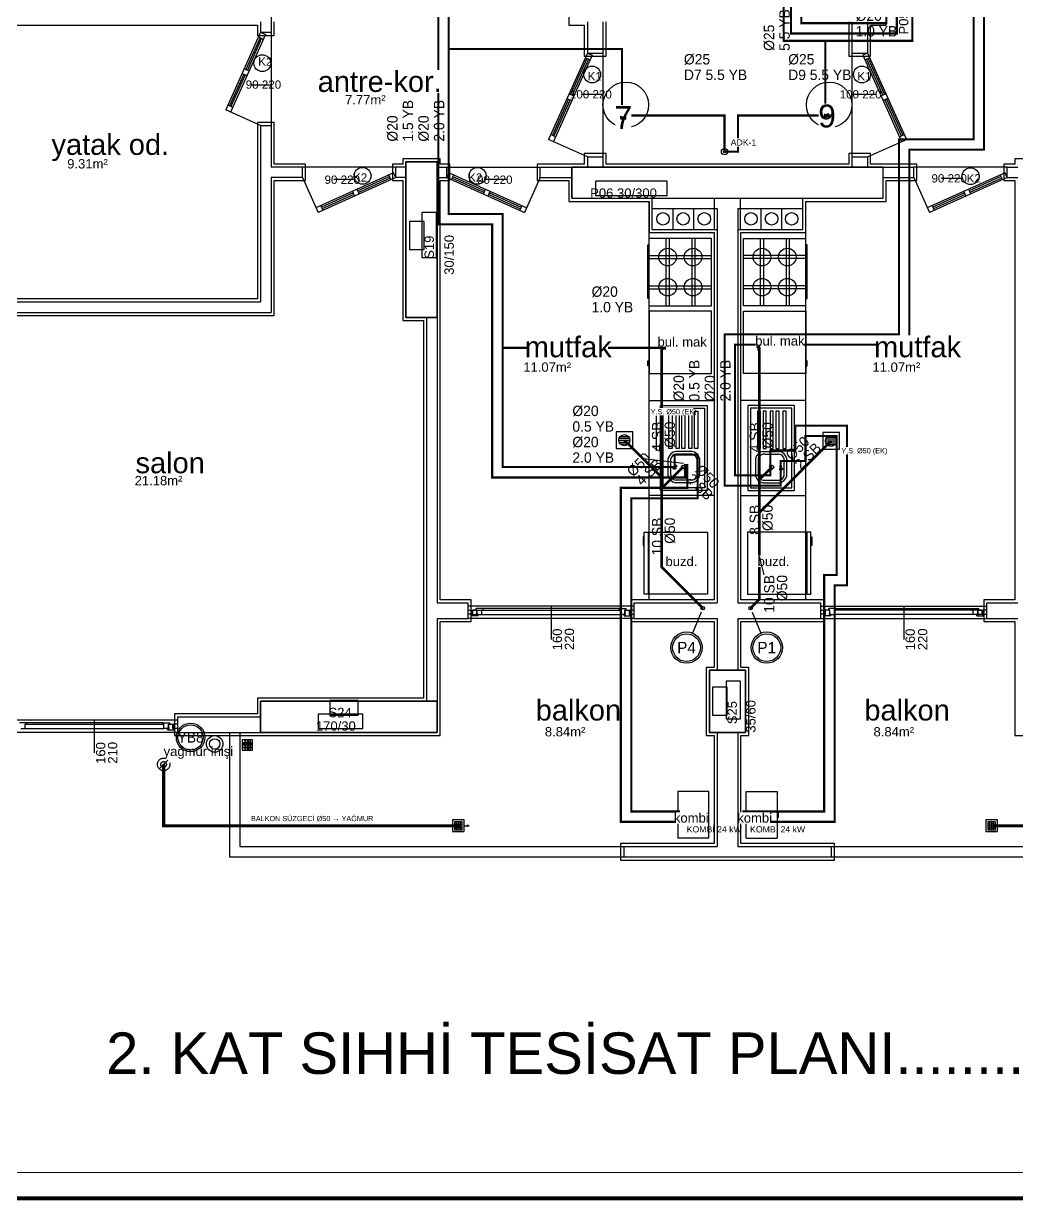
# Model space of a CAD drawing. Header units: centimetres. Extents: x -3962 to 31836, y -2 to 2802.
# Drawn here: x 13032 to 13989, y -2 to 1133 of the extents above; entities that cross this region are included whole.
import ezdxf
from ezdxf.enums import TextEntityAlignment as Align

# ---------------------------------------------------------------- set-up
doc = ezdxf.new("R2010")
doc.units = ezdxf.units.CM
for name, pattern in [('BASMA HATTI', [31, 25, -6]), ('PISSU HATTI', [26, 20, -6]), ('YAGMUR HATTI', [36, 30, -6])]:
    doc.linetypes.add(name, pattern=pattern)
for name, color, linetype in [('ROTAS-CIHAZ', 135, 'CONTINUOUS'), ('ROTAS-KAT-ADI', 1, 'CONTINUOUS'), ('ROTAS-MIMARI', 8, 'CONTINUOUS'), ('ROTAS-MIMARI-KOLON', 8, 'CONTINUOUS'), ('ROTAS-MIMARI-YAZI', 8, 'CONTINUOUS'), ('ROTAS-PAFTA', 7, 'CONTINUOUS'), ('ROTAS-PISSU-BORU-TAVANDAN', 6, 'PISSU HATTI'), ('ROTAS-PISSU-KOLONNO', 211, 'CONTINUOUS'), ('ROTAS-SEMBOL-KILAVUZ', 8, 'Continuous'), ('ROTAS-SICAKSU-BORU', 1, 'BASMA HATTI'), ('ROTAS-SOGUKSU-BORU', 5, 'CONTINUOUS'), ('ROTAS-TEFRIS', 15, 'CONTINUOUS'), ('ROTAS-TEMIZSU-CAP', 101, 'CONTINUOUS'), ('ROTAS-VANA', 1, 'CONTINUOUS'), ('ROTAS-YAGMUR-BORUSU', 3, 'YAGMUR HATTI'), ('ROTAS-YAGMUR-BORUSU-CAP', 3, 'CONTINUOUS')]:
    doc.layers.add(name, color=color, linetype=linetype)
doc.styles.add('ROTAS', font='arial.ttf')

# ---------------------------------------------------------------- blocks, each defined once
blk = doc.blocks.new('ROTAS-PIS-SU-CAP-SB')
for tag, p in [('PSCP_001', (0.83, 1.29)), ('PS_001', (0.83, 0.07))]:
    blk.add_attdef(tag, p, '', height=1)
blk = doc.blocks.new('ROTAS-YER-SUZGECI-PLAN')
for p, q in [((-6.7, 0), (6.7, 0)), ((-6.3, 2.3), (6.3, 2.3)), ((-4.9, 4.5), (4.9, 4.5)), ((-6.3, -2.3), (6.3, -2.3)), ((-4.9, -4.5), (4.9, -4.5))]:
    blk.add_line(p, q)
blk.add_lwpolyline([(-10, -10), (10, -10), (10, 10), (-10, 10)], close=True)
blk.add_circle((0, 0), 6.67)
blk = doc.blocks.new('ROTAS-PIS-SU-KOLON')
h = blk.add_hatch(color=256)
h.dxf.hatch_style = 1
h.paths.add_polyline_path([(1.5, 0), (1.5, 0.4), (1.3, 0.8), (1.1, 1.1), (0.8, 1.3), (0.4, 1.5), (0, 1.5), (-0.4, 1.5), (-0.8, 1.3), (-1.1, 1.1), (-1.3, 0.8), (-1.5, 0.4), (-1.5, 0), (-1.5, -0.4), (-1.3, -0.8), (-1.1, -1.1), (-0.8, -1.3), (-0.4, -1.5), (0, -1.5), (0.4, -1.5), (0.8, -1.3), (1.1, -1.1), (1.3, -0.8), (1.5, -0.4)])
blk.add_circle((0, 0), 3.5)
blk = doc.blocks.new('ROTAS-KURESEL-VANA')
for p, q in [((0, 3.1), (0, 8)), ((0, 8), (5.4, 8))]:
    blk.add_line(p, q)
for points in [[(-9, 5.8), (-9, -5), (0, 0.4)], [(9, 5.8), (9, -5), (0, 0.4)]]:
    blk.add_lwpolyline(points, close=True)
blk.add_circle((0, 0.4), 2.71)
blk.add_attdef('CAP', text='', height=10).set_placement((-1.1, 0), align=Align.CENTER)
blk = doc.blocks.new('ROTAS-TEMIZ-SU-CAP-MB')
for tag, p in [('SOCP_001', (0.83, 4.92)), ('SO_001', (0.83, 3.42)), ('SCCP_001', (0.83, 1.92)), ('SC_001', (0.83, 0.42))]:
    blk.add_attdef(tag, p, '', height=1)
blk = doc.blocks.new('ROTAS-SUZGEC')
h = blk.add_hatch(color=256)
h.dxf.hatch_style = 1
h.paths.add_polyline_path([(5, 0), (3.71, 0.32), (3.71, -0.32)])
for p, q in [((-3.82, 1.18), (0.88, 1.18)), ((-2.65, -2.35), (-2.65, 2.35)), ((-1.47, -2.35), (-1.47, 2.35)), ((-0.29, -2.35), (-0.29, 2.35)), ((-3.82, 0), (0.88, 0)), ((-3.82, -1.18), (0.88, -1.18)), ((2.06, 0), (5, 0))]:
    blk.add_line(p, q)
for points in [[(-5, -3.53), (2.06, -3.53), (2.06, 3.53), (-5, 3.53)], [(-3.82, -2.35), (0.88, -2.35), (0.88, 2.35), (-3.82, 2.35)], [(5, 0), (3.71, 0.32), (3.71, -0.32)]]:
    blk.add_lwpolyline(points, close=True)
for tag, p in [('PSCP_001', (-1.25, 0.75)), ('PS_001', (-0.62, -0.5))]:
    blk.add_attdef(tag, p, '', height=1)
blk = doc.blocks.new('ROTAS-KOLON-NO-YAGMUR')
for radius in [27.5, 24.3]:
    blk.add_circle((0, 0), radius)
blk.add_attdef('K', text='', height=20).set_placement((0, 0), align=Align.MIDDLE_CENTER)
blk = doc.blocks.new('ROTAS-KOLON-NO-PIS-SU')
for radius in [27.5, 24.3]:
    blk.add_circle((0, 0), radius)
blk.add_attdef('K', text='', height=20).set_placement((0, 0), align=Align.MIDDLE_CENTER)

msp = doc.modelspace()

# ---------------------------------------------------------------- linework, layer by layer
at = {"layer": 'ROTAS-MIMARI'}
for p, q in [((13270.8, 1154.2), (13270.8, 1124.2)), ((13557.8, 1141.3), (13557.8, 1131.2)), ((13863.8, 1131.2), (13863.8, 1141.3)), ((12935.8, 1131.2), (13257.8, 1131.2)), ((13260.8, 1124.2), (13227.2, 1049.4)), ((13257.8, 1131.2), (13257.8, 1121.2)), ((13260.8, 1134.2), (13260.8, 1124.2)), ((13260.8, 1124.2), (13270.8, 1124.2)), ((13260.8, 1124.2), (13265.4, 1122.2)), ((13270.8, 1124.2), (13270.8, 1034.2)), ((13273.8, 1121.2), (13273.8, 1134.2)), ((13557.8, 1131.2), (13572.8, 1131.2)), ((13572.8, 1131.2), (13572.8, 1101.2)), ((13575.8, 1134.2), (13575.8, 1104.2)), ((13590.8, 1134.2), (13590.8, 1104.2)), ((13593.8, 1101.2), (13593.8, 1134.2)), ((13827.8, 1134.2), (13827.8, 1101.2)), ((13830.8, 1134.2), (13830.8, 1104.2)), ((13845.8, 1134.2), (13845.8, 1104.2)), ((13848.8, 1101.2), (13848.8, 1131.2)), ((13848.8, 1131.2), (13863.8, 1131.2)), ((13265.4, 1122.2), (13231.7, 1047.3)), ((13260.3, 1119), (13246.5, 1088.4)), ((13261.7, 1118.4), (13248, 1087.8)), ((13257.8, 1121.2), (13273.8, 1121.2)), ((13258.8, 1119.7), (13263.3, 1117.6)), ((13575.8, 1104.2), (13538.4, 1021)), ((13580.4, 1102.2), (13543, 1019)), ((13572.8, 1101.2), (13593.8, 1101.2)), ((13575.8, 1104.2), (13590.8, 1104.2)), ((13575.8, 1104.2), (13580.4, 1102.2)), ((13590.8, 1104.2), (13590.8, 1004.2)), ((13827.8, 1101.2), (13848.8, 1101.2)), ((13830.8, 1104.2), (13845.8, 1104.2)), ((13830.8, 1104.2), (13830.8, 1004.2)), ((13845.8, 1104.2), (13841.3, 1102.2)), ((13841.3, 1102.2), (13878.6, 1019)), ((13845.8, 1104.2), (13883.2, 1021)), ((13575.3, 1099), (13559.6, 1064.2)), ((13576.7, 1098.4), (13561.1, 1063.6)), ((13573.8, 1099.7), (13578.3, 1097.6)), ((13847.9, 1099.7), (13843.3, 1097.6)), ((13844.9, 1098.4), (13860.6, 1063.6)), ((13846.4, 1099), (13862, 1064.2)), ((13244.5, 1083.8), (13230.7, 1053.2)), ((13245.9, 1083.2), (13232.2, 1052.6)), ((13243, 1084.5), (13247.5, 1082.5)), ((13245, 1089.1), (13249.6, 1087)), ((13252, 1073.5), (13270.8, 1073.5)), ((13557.6, 1059.7), (13542, 1024.9)), ((13559, 1059), (13543.4, 1024.3)), ((13556.1, 1060.4), (13560.7, 1058.3)), ((13558.2, 1064.9), (13562.7, 1062.9)), ((13590.8, 1064.3), (13570.8, 1064.3)), ((13853.9, 1064.3), (13830.8, 1064.3)), ((13863.5, 1064.9), (13858.9, 1062.9)), ((13865.5, 1060.4), (13861, 1058.3)), ((13862.6, 1059), (13878.2, 1024.3)), ((13864.1, 1059.7), (13879.7, 1024.9)), ((13260.8, 1034.2), (13227.2, 1049.4)), ((13233.8, 1051.9), (13229.2, 1053.9)), ((13273.8, 1037.2), (13257.8, 1037.2)), ((13257.8, 1037.2), (13257.8, 867.2)), ((13260.8, 1034.2), (13260.8, 864.2)), ((13260.8, 1034.2), (13270.8, 1034.2)), ((13270.8, 1034.2), (13270.8, 994.2)), ((13273.8, 997.2), (13273.8, 1037.2)), ((13545, 1023.5), (13540.5, 1025.6)), ((13876.6, 1023.5), (13881.2, 1025.6)), ((13575.8, 1004.2), (13538.4, 1021)), ((13845.8, 1004.2), (13883.2, 1021)), ((13433.8, 1002.2), (13397.8, 1002.2)), ((13397.8, 1002.2), (13397.8, 997.2)), ((13433.8, 997.2), (13433.8, 1002.2)), ((13593.8, 1007.2), (13572.8, 1007.2)), ((13572.8, 1007.2), (13572.8, 997.2)), ((13575.8, 1004.2), (13575.8, 994.2)), ((13575.8, 1004.2), (13590.8, 1004.2)), ((13590.8, 1004.2), (13590.8, 994.2)), ((13593.8, 997.2), (13593.8, 1007.2)), ((13848.8, 1007.2), (13827.8, 1007.2)), ((13827.8, 1007.2), (13827.8, 997.2)), ((13830.8, 1004.2), (13845.8, 1004.2)), ((13830.8, 1004.2), (13830.8, 994.2)), ((13845.8, 1004.2), (13845.8, 994.2)), ((13848.8, 997.2), (13848.8, 1007.2)), ((14023.8, 1002.2), (13987.8, 1002.2)), ((13987.8, 1002.2), (13987.8, 997.2)), ((13301, 994.2), (13270.8, 994.2)), ((13304, 997.2), (13273.8, 997.2)), ((13301, 984.2), (13301, 994.2)), ((13391, 994.2), (13301, 994.2)), ((13304, 981.2), (13304, 997.2)), ((13388.9, 988.8), (13314.1, 955.1)), ((13397.8, 997.2), (13388, 997.2)), ((13388, 997.2), (13388, 981.2)), ((13391, 984.2), (13388.9, 988.8)), ((13400.8, 994.2), (13391, 994.2)), ((13391, 984.2), (13391, 994.2)), ((13430.8, 994.2), (13440.3, 994.2)), ((13443.3, 997.2), (13433.8, 997.2)), ((13440.3, 984.2), (13440.3, 994.2)), ((13440.3, 994.2), (13530.3, 994.2)), ((13440.3, 984.2), (13442.4, 988.8)), ((13442.4, 988.8), (13517.3, 955.1)), ((13443.3, 981.2), (13443.3, 997.2)), ((13560.8, 997.2), (13527.3, 997.2)), ((13527.3, 997.2), (13527.3, 981.2)), ((13530.3, 994.2), (13560.8, 994.2)), ((13530.3, 984.2), (13530.3, 994.2)), ((13572.8, 997.2), (13560.8, 997.2)), ((13827.8, 997.2), (13593.8, 997.2)), ((13860.8, 997.2), (13848.8, 997.2)), ((13893.3, 997.2), (13860.8, 997.2)), ((13860.8, 994.2), (13890.3, 994.2)), ((13890.3, 984.2), (13890.3, 994.2)), ((13980.3, 994.2), (13890.3, 994.2)), ((13893.3, 981.2), (13893.3, 997.2)), ((13978.3, 988.8), (13903.4, 955.1)), ((13987.8, 997.2), (13977.3, 997.2)), ((13977.3, 997.2), (13977.3, 981.2)), ((13980.3, 984.2), (13978.3, 988.8)), ((13980.3, 994.2), (13990.8, 994.2)), ((13980.3, 984.2), (13980.3, 994.2)), ((13270.8, 984.2), (13270.8, 854.2)), ((13301, 984.2), (13270.8, 984.2)), ((13273.8, 851.2), (13273.8, 981.2)), ((13273.8, 981.2), (13304, 981.2)), ((13301, 984.2), (13316.1, 950.6)), ((13391, 984.2), (13316.1, 950.6)), ((13350.7, 982.4), (13331.3, 982.4)), ((13385.1, 985.1), (13354.5, 971.4)), ((13385.8, 983.7), (13355.2, 969.9)), ((13386.4, 982.2), (13384.4, 986.7)), ((13388, 981.2), (13397.8, 981.2)), ((13400.8, 984.2), (13391, 984.2)), ((13397.8, 981.2), (13397.8, 846.2)), ((13430.8, 984.2), (13440.3, 984.2)), ((13433.8, 846.2), (13433.8, 981.2)), ((13433.8, 981.2), (13443.3, 981.2)), ((13440.3, 984.2), (13515.2, 950.6)), ((13444.9, 982.2), (13446.9, 986.7)), ((13445.6, 983.7), (13476.2, 969.9)), ((13446.2, 985.1), (13476.8, 971.4)), ((13497.7, 982.4), (13478.3, 982.4)), ((13530.3, 984.2), (13515.2, 950.6)), ((13527.3, 981.2), (13557.8, 981.2)), ((13530.3, 984.2), (13560.8, 984.2)), ((13557.8, 981.2), (13557.8, 961.2)), ((13860.8, 984.2), (13890.3, 984.2)), ((13863.8, 961.2), (13863.8, 981.2)), ((13863.8, 981.2), (13893.3, 981.2)), ((13890.3, 984.2), (13905.4, 950.6)), ((13980.3, 984.2), (13905.4, 950.6)), ((13936, 983.2), (13916.7, 983.2)), ((13974.4, 985.1), (13943.9, 971.4)), ((13975.1, 983.7), (13944.5, 969.9)), ((13975.8, 982.2), (13973.7, 986.7)), ((13977.3, 981.2), (13987.8, 981.2)), ((13980.3, 984.2), (13990.8, 984.2)), ((13987.8, 981.2), (13987.8, 849.2)), ((13349.9, 969.3), (13319.4, 955.6)), ((13350.6, 967.9), (13320, 954.1)), ((13351.3, 966.4), (13349.2, 970.9)), ((13355.8, 968.4), (13353.8, 973)), ((13475.5, 968.4), (13477.5, 973)), ((13480, 966.4), (13482.1, 970.9)), ((13480.7, 967.9), (13511.3, 954.1)), ((13481.4, 969.3), (13512, 955.6)), ((13939.3, 969.3), (13908.7, 955.6)), ((13939.9, 967.9), (13909.3, 954.1)), ((13940.6, 966.4), (13938.6, 970.9)), ((13945.2, 968.4), (13943.1, 973)), ((13318.6, 957.2), (13320.7, 952.6)), ((13512.7, 957.2), (13510.6, 952.6)), ((13557.8, 961.2), (13635.3, 961.2)), ((13635.3, 961.2), (13635.3, 931.2)), ((13635.4, 577.2), (13635.4, 961.2)), ((13638.3, 934.2), (13638.3, 964.2)), ((13638.3, 934.2), (13638.3, 964.2)), ((13638.3, 934.2), (13638.3, 964.2)), ((13638.3, 934.2), (13638.3, 964.2)), ((13638.3, 954.2), (13700.8, 954.2)), ((13658.3, 934.2), (13658.3, 954.2)), ((13678.3, 934.2), (13678.3, 954.2)), ((13698.3, 934.2), (13698.3, 964.2)), ((13700.8, 954.2), (13700.8, 574.2)), ((13720.8, 954.2), (13720.8, 574.2)), ((13720.8, 954.2), (13783.3, 954.2)), ((13723.3, 934.2), (13723.3, 964.2)), ((13743.3, 934.2), (13743.3, 954.2)), ((13763.3, 934.2), (13763.3, 954.2)), ((13783.3, 934.2), (13783.3, 964.2)), ((13783.3, 934.2), (13783.3, 964.2)), ((13783.3, 934.2), (13783.3, 964.2)), ((13783.3, 934.2), (13783.3, 964.2)), ((13783.3, 934.2), (13783.3, 964.2)), ((13786.3, 931.2), (13786.3, 961.2)), ((13786.3, 961.2), (13863.8, 961.2)), ((13786.3, 577.2), (13786.3, 961.2)), ((13908, 957.2), (13910, 952.6)), ((13635.3, 931.2), (13697.8, 931.2)), ((13638.3, 934.2), (13700.8, 934.2)), ((13697.8, 931.2), (13697.8, 577.2)), ((13720.8, 934.2), (13783.3, 934.2)), ((13723.8, 931.2), (13786.3, 931.2)), ((13723.8, 577.2), (13723.8, 931.2)), ((13634.1, 919.4), (13635.4, 919.4)), ((13634.1, 877.6), (13634.1, 919.4)), ((13695.4, 925.5), (13635.4, 925.5)), ((13635.4, 860.5), (13635.4, 925.5)), ((13651.5, 925.5), (13651.5, 860.5)), ((13654.5, 925.5), (13654.5, 860.5)), ((13676.3, 925.5), (13676.3, 860.5)), ((13679.3, 925.5), (13679.3, 860.5)), ((13695.4, 860.5), (13695.4, 925.5)), ((13726.3, 860.5), (13726.3, 925.5)), ((13726.3, 925.5), (13786.3, 925.5)), ((13742.4, 925.5), (13742.4, 860.5)), ((13745.4, 925.5), (13745.4, 860.5)), ((13767.2, 925.5), (13767.2, 860.5)), ((13770.2, 925.5), (13770.2, 860.5)), ((13786.3, 860.5), (13786.3, 925.5)), ((13787.6, 919.4), (13786.3, 919.4)), ((13787.6, 877.6), (13787.6, 919.4)), ((13635.4, 909), (13695.4, 909)), ((13786.3, 909), (13726.3, 909)), ((13635.4, 906), (13695.4, 906)), ((13786.3, 906), (13726.3, 906)), ((13634.1, 867.6), (13634.1, 877.6)), ((13635.4, 879.9), (13695.4, 879.9)), ((13635.4, 876.9), (13695.4, 876.9)), ((13786.3, 879.9), (13726.3, 879.9)), ((13786.3, 876.9), (13726.3, 876.9)), ((13787.6, 867.6), (13787.6, 877.6)), ((12935.8, 864.2), (13260.8, 864.2)), ((13257.8, 867.2), (12938.8, 867.2)), ((13635.4, 867.6), (13634.1, 867.6)), ((13786.3, 867.6), (13787.6, 867.6)), ((12935.8, 854.2), (13270.8, 854.2)), ((12988.8, 851.2), (13273.8, 851.2)), ((13635.4, 860.5), (13695.4, 860.5)), ((13695.4, 855.4), (13635.4, 855.4)), ((13635.4, 855.4), (13635.4, 795.4)), ((13695.4, 795.4), (13695.4, 855.4)), ((13786.3, 860.5), (13726.3, 860.5)), ((13726.3, 855.4), (13786.3, 855.4)), ((13726.3, 795.4), (13726.3, 855.4)), ((13786.3, 855.4), (13786.3, 795.4)), ((13397.8, 846.2), (13417.8, 846.2)), ((13417.8, 846.2), (13417.8, 482.2)), ((13420.8, 849.2), (13420.8, 479.2)), ((13430.8, 849.2), (13430.8, 574.2)), ((13433.8, 577.2), (13433.8, 846.2)), ((13987.8, 849.2), (13987.8, 577.2)), ((13634.1, 802.5), (13634.1, 807.5)), ((13634.1, 807.5), (13635.4, 807.5)), ((13787.6, 807.5), (13786.3, 807.5)), ((13787.6, 802.5), (13787.6, 807.5)), ((13635.4, 802.5), (13634.1, 802.5)), ((13635.4, 795.4), (13695.4, 795.4)), ((13786.3, 795.4), (13726.3, 795.4)), ((13786.3, 802.5), (13787.6, 802.5)), ((13635.4, 769.3), (13697.8, 769.3)), ((13646.2, 682.5), (13646.2, 764.3)), ((13646.2, 764.3), (13691.2, 764.3)), ((13648.7, 685), (13648.7, 761.8)), ((13648.7, 761.8), (13688.7, 761.8)), ((13688.7, 761.8), (13688.7, 685)), ((13691.2, 764.3), (13691.2, 682.5)), ((13786.3, 769.3), (13723.8, 769.3)), ((13730.4, 764.3), (13730.4, 682.5)), ((13775.4, 764.3), (13730.4, 764.3)), ((13732.9, 761.8), (13732.9, 685)), ((13772.9, 761.8), (13732.9, 761.8)), ((13772.9, 685), (13772.9, 761.8)), ((13775.4, 682.5), (13775.4, 764.3)), ((13654.4, 723), (13654.4, 759)), ((13654.4, 759), (13657.4, 759)), ((13657.4, 759), (13657.4, 723)), ((13661.2, 723), (13661.2, 759)), ((13661.2, 759), (13664.2, 759)), ((13664.2, 759), (13664.2, 723)), ((13666.7, 723), (13666.7, 759)), ((13666.7, 759), (13669.7, 759)), ((13669.7, 759), (13669.7, 723)), ((13673.5, 723), (13673.5, 759)), ((13673.5, 759), (13676.5, 759)), ((13676.5, 759), (13676.5, 723)), ((13679.1, 723), (13679.1, 759)), ((13679.1, 759), (13682.1, 759)), ((13682.1, 759), (13682.1, 723)), ((13739.6, 759), (13739.6, 723)), ((13742.6, 759), (13739.6, 759)), ((13742.6, 723), (13742.6, 759)), ((13745.2, 759), (13745.2, 723)), ((13748.2, 759), (13745.2, 759)), ((13748.2, 723), (13748.2, 759)), ((13751.9, 759), (13751.9, 723)), ((13754.9, 759), (13751.9, 759)), ((13754.9, 723), (13754.9, 759)), ((13757.5, 759), (13757.5, 723)), ((13760.5, 759), (13757.5, 759)), ((13760.5, 723), (13760.5, 759)), ((13764.2, 759), (13764.2, 723)), ((13767.2, 759), (13764.2, 759)), ((13767.2, 723), (13767.2, 759)), ((13657.4, 723), (13654.4, 723)), ((13676.5, 720), (13661, 720)), ((13674.7, 717.5), (13661, 717.5)), ((13664.2, 723), (13661.2, 723)), ((13669.7, 723), (13666.7, 723)), ((13676.5, 723), (13673.5, 723)), ((13682.1, 723), (13679.1, 723)), ((13739.6, 723), (13742.6, 723)), ((13745.2, 723), (13748.2, 723)), ((13745.2, 720), (13760.6, 720)), ((13746.9, 717.5), (13760.6, 717.5)), ((13751.9, 723), (13754.9, 723)), ((13757.5, 723), (13760.5, 723)), ((13764.2, 723), (13767.2, 723)), ((13653.7, 696.8), (13653.7, 713.2)), ((13656.2, 697.1), (13656.2, 712.9)), ((13681.2, 713.1), (13681.2, 696.9)), ((13683.7, 713.4), (13683.7, 696.6)), ((13737.9, 713.4), (13737.9, 696.6)), ((13740.4, 713.1), (13740.4, 696.9)), ((13765.4, 697.1), (13765.4, 712.9)), ((13767.9, 696.8), (13767.9, 713.2)), ((13676.6, 692.5), (13660.9, 692.5)), ((13745, 692.5), (13760.8, 692.5)), ((13691.2, 682.5), (13646.2, 682.5)), ((13688.7, 685), (13648.7, 685)), ((13676.8, 690), (13660.7, 690)), ((13730.4, 682.5), (13775.4, 682.5)), ((13732.9, 685), (13772.9, 685)), ((13744.8, 690), (13761, 690)), ((13697.8, 677.5), (13635.4, 677.5)), ((13723.8, 677.5), (13786.3, 677.5)), ((13630.5, 637.7), (13629.5, 637.7)), ((13629.5, 637.7), (13629.5, 629.3)), ((13630.5, 582.4), (13630.5, 642.4)), ((13630.5, 642.4), (13634.4, 642.4)), ((13630.5, 629.3), (13630.5, 637.7)), ((13634.4, 642.4), (13634.4, 582.4)), ((13635.4, 637.4), (13634.4, 637.4)), ((13635.4, 582.4), (13635.4, 642.4)), ((13635.4, 642.4), (13691.5, 642.4)), ((13691.5, 642.4), (13691.5, 582.4)), ((13786.3, 642.4), (13730.1, 642.4)), ((13730.1, 642.4), (13730.1, 582.4)), ((13786.3, 582.4), (13786.3, 642.4)), ((13786.3, 637.4), (13787.3, 637.4)), ((13787.3, 642.4), (13787.3, 582.4)), ((13791.1, 642.4), (13787.3, 642.4)), ((13791.1, 582.4), (13791.1, 642.4)), ((13791.1, 637.7), (13792.2, 637.7)), ((13791.1, 629.3), (13791.1, 637.7)), ((13792.2, 637.7), (13792.2, 629.3)), ((13629.5, 629.3), (13630.5, 629.3)), ((13792.2, 629.3), (13791.1, 629.3)), ((13634.4, 582.4), (13630.5, 582.4)), ((13635.4, 587.4), (13634.4, 587.4)), ((13691.5, 582.4), (13635.4, 582.4)), ((13730.1, 582.4), (13786.3, 582.4)), ((13786.3, 587.4), (13787.3, 587.4)), ((13787.3, 582.4), (13791.1, 582.4)), ((13430.8, 574.2), (13460.8, 574.2)), ((13463.8, 577.2), (13433.8, 577.2)), ((13460.8, 559.2), (13460.8, 574.2)), ((13620.8, 571), (13460.8, 571)), ((13463.8, 556.2), (13463.8, 577.2)), ((13606.4, 568.6), (13468.4, 568.6)), ((13468.4, 567.2), (13468.4, 568.6)), ((13475.2, 568.6), (13468.4, 568.6)), ((13475.2, 567.2), (13475.2, 568.6)), ((13540.8, 571), (13540.8, 538.7)), ((13606.4, 567.2), (13606.4, 568.6)), ((13606.4, 568.6), (13613.2, 568.6)), ((13613.2, 567.2), (13613.2, 568.6)), ((13697.8, 577.2), (13617.8, 577.2)), ((13617.8, 577.2), (13617.8, 556.2)), ((13620.8, 559.2), (13620.8, 574.2)), ((13620.8, 574.2), (13700.8, 574.2)), ((13720.8, 574.2), (13800.8, 574.2)), ((13803.8, 577.2), (13723.8, 577.2)), ((13800.8, 559.2), (13800.8, 574.2)), ((13800.8, 571), (13960.8, 571)), ((13803.8, 556.2), (13803.8, 577.2)), ((13808.4, 567.2), (13808.4, 568.6)), ((13815.2, 568.6), (13808.4, 568.6)), ((13815.2, 568.6), (13953.2, 568.6)), ((13815.2, 567.2), (13815.2, 568.6)), ((13880.8, 571), (13880.8, 538.7)), ((13946.4, 567.2), (13946.4, 568.6)), ((13946.4, 568.6), (13953.2, 568.6)), ((13953.2, 567.2), (13953.2, 568.6)), ((13987.8, 577.2), (13957.8, 577.2)), ((13957.8, 577.2), (13957.8, 556.2)), ((13960.8, 559.2), (13960.8, 574.2)), ((13960.8, 574.2), (13990.8, 574.2)), ((13430.8, 559.2), (13430.8, 479.2)), ((13430.8, 559.2), (13460.8, 559.2)), ((13433.8, 446.2), (13433.8, 556.2)), ((13433.8, 556.2), (13463.8, 556.2)), ((13460.8, 567.2), (13464.8, 567.2)), ((13464.8, 563.2), (13460.8, 563.2)), ((13620.8, 559.2), (13460.8, 559.2)), ((13464.1, 563), (13607.6, 563)), ((13464.1, 561.6), (13464.1, 563)), ((13465.3, 563), (13464.1, 563)), ((13470.5, 561.6), (13464.1, 561.6)), ((13464.8, 567.2), (13464.8, 563.2)), ((13465.3, 567.2), (13606.4, 567.2)), ((13469.3, 567.2), (13465.3, 567.2)), ((13465.3, 563), (13465.3, 567.2)), ((13468.4, 567.2), (13469.6, 567.2)), ((13469.3, 564), (13469, 564)), ((13469, 563), (13469, 564)), ((13470.5, 563), (13469, 563)), ((13469.3, 564), (13469.3, 567.2)), ((13469.6, 564), (13469.6, 567.2)), ((13469.9, 564), (13469.6, 564)), ((13469.9, 563.5), (13469.6, 563.5)), ((13469.6, 563), (13469.6, 563.5)), ((13469.6, 563), (13474, 563)), ((13469.9, 563.5), (13469.9, 564)), ((13470.5, 561.6), (13470.5, 563)), ((13474, 563), (13474, 567.2)), ((13475.2, 567.2), (13474, 567.2)), ((13606.4, 567.2), (13607.6, 567.2)), ((13607.6, 563), (13607.6, 567.2)), ((13612, 563), (13607.6, 563)), ((13611.1, 561.6), (13611.1, 563)), ((13611.1, 563), (13612.6, 563)), ((13611.1, 561.6), (13617.5, 561.6)), ((13611.7, 563.5), (13611.7, 564)), ((13611.7, 564), (13612, 564)), ((13611.7, 563.5), (13612, 563.5)), ((13613.2, 567.2), (13612, 567.2)), ((13612, 564), (13612, 567.2)), ((13612, 563), (13612, 563.5)), ((13612.3, 567.2), (13616.3, 567.2)), ((13612.3, 564), (13612.3, 567.2)), ((13612.3, 564), (13612.6, 564)), ((13612.6, 563), (13612.6, 564)), ((13616.3, 563), (13616.3, 567.2)), ((13616.3, 563), (13617.5, 563)), ((13620.8, 567.2), (13616.8, 567.2)), ((13616.8, 567.2), (13616.8, 563.2)), ((13616.8, 563.2), (13620.8, 563.2)), ((13617.5, 561.6), (13617.5, 563)), ((13617.8, 556.2), (13697.8, 556.2)), ((13620.8, 559.2), (13700.8, 559.2)), ((13697.8, 556.2), (13697.8, 512.2)), ((13700.8, 559.2), (13700.8, 509.2)), ((13720.8, 559.2), (13720.8, 509.2)), ((13720.8, 559.2), (13800.8, 559.2)), ((13723.8, 512.2), (13723.8, 556.2)), ((13723.8, 556.2), (13803.8, 556.2)), ((13800.8, 567.2), (13804.8, 567.2)), ((13804.8, 563.2), (13800.8, 563.2)), ((13800.8, 559.2), (13960.8, 559.2)), ((13804.1, 561.6), (13804.1, 563)), ((13805.3, 563), (13804.1, 563)), ((13810.5, 561.6), (13804.1, 561.6)), ((13804.8, 567.2), (13804.8, 563.2)), ((13809.3, 567.2), (13805.3, 567.2)), ((13805.3, 563), (13805.3, 567.2)), ((13808.4, 567.2), (13809.6, 567.2)), ((13809.3, 564), (13809, 564)), ((13809, 563), (13809, 564)), ((13810.5, 563), (13809, 563)), ((13809.3, 564), (13809.3, 567.2)), ((13809.6, 564), (13809.6, 567.2)), ((13809.9, 564), (13809.6, 564)), ((13809.9, 563.5), (13809.6, 563.5)), ((13809.6, 563), (13809.6, 563.5)), ((13809.6, 563), (13814, 563)), ((13809.9, 563.5), (13809.9, 564)), ((13810.5, 561.6), (13810.5, 563)), ((13814, 563), (13814, 567.2)), ((13815.2, 567.2), (13814, 567.2)), ((13957.5, 563), (13814, 563)), ((13956.3, 567.2), (13815.2, 567.2)), ((13946.4, 567.2), (13947.6, 567.2)), ((13947.6, 563), (13947.6, 567.2)), ((13952, 563), (13947.6, 563)), ((13951.1, 561.6), (13951.1, 563)), ((13951.1, 563), (13952.6, 563)), ((13951.1, 561.6), (13957.5, 561.6)), ((13951.7, 563.5), (13951.7, 564)), ((13951.7, 564), (13952, 564)), ((13951.7, 563.5), (13952, 563.5)), ((13953.2, 567.2), (13952, 567.2)), ((13952, 564), (13952, 567.2)), ((13952, 563), (13952, 563.5)), ((13952.3, 567.2), (13956.3, 567.2)), ((13952.3, 564), (13952.3, 567.2)), ((13952.3, 564), (13952.6, 564)), ((13952.6, 563), (13952.6, 564)), ((13956.3, 563), (13956.3, 567.2)), ((13956.3, 563), (13957.5, 563)), ((13960.8, 567.2), (13956.8, 567.2)), ((13956.8, 567.2), (13956.8, 563.2)), ((13956.8, 563.2), (13960.8, 563.2)), ((13957.5, 561.6), (13957.5, 563)), ((13957.8, 556.2), (13987.8, 556.2)), ((13960.8, 559.2), (13990.8, 559.2)), ((13987.8, 556.2), (13987.8, 482.2)), ((13690.3, 512.2), (13690.3, 446.2)), ((13690.3, 512.2), (13697.8, 512.2)), ((13723.8, 512.2), (13731.3, 512.2)), ((13731.3, 446.2), (13731.3, 512.2)), ((13417.8, 482.2), (13257.8, 482.2)), ((13257.8, 482.2), (13257.8, 467.2)), ((13987.8, 482.2), (13987.8, 446.2)), ((13257.8, 467.2), (13177.8, 467.2)), ((13177.8, 467.2), (13177.8, 446.2)), ((13180.8, 461), (13020.8, 461)), ((13035.2, 458.6), (13028.4, 458.6)), ((13035.2, 457.2), (13034, 457.2)), ((13034, 453), (13034, 457.2)), ((13166.4, 458.6), (13035.2, 458.6)), ((13035.2, 457.2), (13035.2, 458.6)), ((13035.2, 457.2), (13166.4, 457.2)), ((13100.8, 429.6), (13100.8, 461)), ((13166.4, 457.2), (13166.4, 458.6)), ((13166.4, 458.6), (13173.2, 458.6)), ((13166.4, 457.2), (13167.6, 457.2)), ((13167.6, 453), (13167.6, 457.2)), ((13171.7, 453.5), (13171.7, 454)), ((13171.7, 454), (13172, 454)), ((13173.2, 457.2), (13172, 457.2)), ((13172, 454), (13172, 457.2)), ((13172.3, 457.2), (13176.3, 457.2)), ((13172.3, 454), (13172.3, 457.2)), ((13172.3, 454), (13172.6, 454)), ((13172.6, 453), (13172.6, 454)), ((13173.2, 457.2), (13173.2, 458.6)), ((13176.3, 453), (13176.3, 457.2)), ((13180.8, 457.2), (13176.8, 457.2)), ((13176.8, 457.2), (13176.8, 453.2)), ((13180.8, 464.2), (13260.8, 464.2)), ((13180.8, 464.2), (13180.8, 449.2)), ((13180.8, 461), (13180.8, 449.2)), ((13180.8, 449.2), (13020.8, 449.2)), ((13029.6, 453), (13034, 453)), ((13034, 453), (13167.6, 453)), ((13172, 453), (13167.6, 453)), ((13171.1, 451.6), (13171.1, 453)), ((13171.1, 453), (13172.6, 453)), ((13171.1, 451.6), (13177.5, 451.6)), ((13171.7, 453.5), (13172, 453.5)), ((13172, 453), (13172, 453.5)), ((13176.3, 453), (13177.5, 453)), ((13176.8, 453.2), (13180.8, 453.2)), ((13177.5, 451.6), (13177.5, 453)), ((13177.8, 446.2), (13260.8, 446.2)), ((13180.8, 449.2), (13260.8, 449.2)), ((13230.8, 449.2), (13230.8, 329.2)), ((13240.8, 449.2), (13240.8, 339.2)), ((13260.8, 446.2), (13433.8, 446.2)), ((13690.3, 446.2), (13697.8, 446.2)), ((13697.8, 446.2), (13697.8, 342.2)), ((13700.8, 449.2), (13700.8, 339.2)), ((13720.8, 449.2), (13720.8, 339.2)), ((13723.8, 342.2), (13723.8, 446.2)), ((13723.8, 446.2), (13731.3, 446.2)), ((13987.8, 446.2), (14160.8, 446.2)), ((13253.1, 442.1), (13243.1, 442.1)), ((13243.1, 442.1), (13243.1, 432.1)), ((13253.1, 442.1), (13243.1, 442.1)), ((13243.1, 442.1), (13243.1, 432.1)), ((13243.1, 439.6), (13253.1, 439.6)), ((13243.1, 438.1), (13253.1, 438.1)), ((13243.1, 437.1), (13253.1, 437.1)), ((13243.1, 435.1), (13253.1, 435.1)), ((13243.1, 434.6), (13253.1, 434.6)), ((13243.1, 432.1), (13253.1, 432.1)), ((13243.1, 432.1), (13253.1, 432.1)), ((13245.6, 442.1), (13245.6, 432.1)), ((13246.1, 442.1), (13246.1, 432.1)), ((13248.2, 442.1), (13248.2, 432.1)), ((13249.1, 442.1), (13249.1, 432.1)), ((13250.8, 442.1), (13250.8, 432.1)), ((13253.1, 432.1), (13253.1, 442.1)), ((13253.1, 432.1), (13253.1, 442.1)), ((13662.8, 392.2), (13662.8, 347.2)), ((13692.8, 392.2), (13662.8, 392.2)), ((13692.8, 347.2), (13692.8, 392.2)), ((13728.8, 347.2), (13728.8, 392.2)), ((13728.8, 392.2), (13758.8, 392.2)), ((13758.8, 392.2), (13758.8, 347.2)), ((13661.5, 367.2), (13661.5, 372.2)), ((13661.5, 372.2), (13662.8, 372.2)), ((13662.8, 367.2), (13661.5, 367.2)), ((13760.1, 372.2), (13758.8, 372.2)), ((13758.8, 367.2), (13760.1, 367.2)), ((13760.1, 367.2), (13760.1, 372.2)), ((13697.8, 342.2), (13607.8, 342.2)), ((13607.8, 342.2), (13607.8, 326.2)), ((13692.8, 347.2), (13662.8, 347.2)), ((13813.8, 342.2), (13723.8, 342.2)), ((13728.8, 347.2), (13758.8, 347.2)), ((13813.8, 326.2), (13813.8, 342.2)), ((13230.8, 329.2), (13610.8, 329.2)), ((13240.8, 339.2), (13610.8, 339.2)), ((13610.8, 339.2), (13610.8, 329.2)), ((13610.8, 339.2), (13700.8, 339.2)), ((13610.8, 329.2), (13810.8, 329.2)), ((13720.8, 339.2), (13810.8, 339.2)), ((13810.8, 339.2), (13810.8, 329.2)), ((13607.8, 326.2), (13813.8, 326.2))]:
    msp.add_line(p, q, dxfattribs=at)
for points in [[(13400.8, 849.2), (13400.8, 999.2)], [(13400.8, 999.2), (13430.8, 999.2)], [(13430.8, 999.2), (13430.8, 849.2)], [(13560.8, 964.2), (13560.8, 994.2)], [(13560.8, 994.2), (13860.8, 994.2)], [(13860.8, 964.2), (13860.8, 994.2)], [(13560.8, 964.2), (13860.8, 964.2)], [(13430.8, 849.2), (13400.8, 849.2)], [(13661, 720), (13658.4, 719.3), (13656.2, 717.8), (13654.6, 715.7), (13653.7, 713.2)], [(13661.3, 717.5), (13659.5, 717.1), (13658, 716.1), (13656.9, 714.7), (13656.2, 712.9)], [(13681.2, 713.1), (13680.3, 715.1), (13678.8, 716.6), (13676.9, 717.4), (13674.7, 717.5)], [(13683.7, 713.4), (13682.8, 715.9), (13681.2, 717.9), (13679, 719.3), (13676.5, 720)], [(13745.2, 720), (13742.6, 719.3), (13740.5, 717.9), (13738.9, 715.9), (13737.9, 713.4)], [(13746.9, 717.5), (13744.8, 717.4), (13742.8, 716.6), (13741.3, 715.1), (13740.4, 713.1)], [(13765.4, 712.9), (13764.8, 714.7), (13763.6, 716.1), (13762.1, 717.1), (13760.3, 717.5)], [(13767.9, 713.2), (13767, 715.7), (13765.4, 717.8), (13763.2, 719.3), (13760.6, 720)], [(13653.7, 696.8), (13654.6, 694.4), (13656.1, 692.3), (13658.2, 690.8), (13660.7, 690)], [(13656.2, 697.1), (13656.8, 695.4), (13657.9, 694.1), (13659.2, 693.1), (13660.9, 692.5)], [(13676.6, 692.5), (13678.2, 693.1), (13679.5, 694), (13680.6, 695.3), (13681.2, 696.9)], [(13676.8, 690), (13679.2, 690.8), (13681.3, 692.2), (13682.8, 694.2), (13683.7, 696.6)], [(13737.9, 696.6), (13738.8, 694.2), (13740.4, 692.2), (13742.4, 690.8), (13744.8, 690)], [(13740.4, 696.9), (13741.1, 695.3), (13742.1, 694), (13743.4, 693.1), (13745, 692.5)], [(13760.8, 692.5), (13762.4, 693.1), (13763.8, 694.1), (13764.8, 695.4), (13765.4, 697.1)], [(13761, 690), (13763.5, 690.8), (13765.5, 692.3), (13767.1, 694.4), (13767.9, 696.8)], [(13693.3, 449.2), (13693.3, 509.2)], [(13693.3, 509.2), (13728.3, 509.2)], [(13728.3, 509.2), (13728.3, 449.2)], [(13260.8, 449.2), (13260.8, 479.2)], [(13260.8, 479.2), (13430.8, 479.2)], [(13430.8, 479.2), (13430.8, 449.2)], [(13230.8, 449.2), (13230.8, 348.8)], [(13430.8, 449.2), (13260.8, 449.2)], [(13728.3, 449.2), (13693.3, 449.2)], [(13810.8, 339.2), (14180.8, 339.2)], [(13810.8, 329.2), (14190.8, 329.2)]]:
    msp.add_lwpolyline(points, dxfattribs=at)
for centre, radius in [((13262.4, 1094.4), 8.14), ((13580.4, 1083.5), 8.14), ((13840.4, 1083.5), 8.14), ((13612.8, 1054.2), 22), ((13808.8, 1054.2), 22), ((13359, 985.8), 8.14), ((13469.9, 985.8), 8.14), ((13945.1, 985.5), 8.14), ((13648.6, 944.4), 6.03), ((13668.1, 944.4), 6.03), ((13688.4, 944.4), 6.03), ((13733.4, 944.4), 6.03), ((13753.3, 944.4), 6.03), ((13772.6, 944.4), 6.03), ((13653.2, 907.5), 8.48), ((13677.6, 907.5), 8.48), ((13744, 907.5), 8.48), ((13768.5, 907.5), 8.48), ((13653.2, 878.5), 8.48), ((13677.6, 878.5), 8.48), ((13744, 878.5), 8.48), ((13768.5, 878.5), 8.48), ((13668, 705.1), 1.68), ((13753.7, 705.1), 1.68), ((13216.5, 438.1), 8), ((13216.5, 438.1), 5)]:
    msp.add_circle(centre, radius, dxfattribs=at)
at = {"layer": 'ROTAS-MIMARI-KOLON'}
for points in [[(13430.8, 999.2), (13400.8, 999.2), (13400.8, 849.2), (13430.8, 849.2), (13430.8, 999.2)], [(13860.8, 964.2), (13860.8, 994.2), (13560.8, 994.2), (13560.8, 964.2), (13860.8, 964.2)], [(13583.5, 966.7), (13652.5, 966.7), (13652.5, 980.7), (13583.5, 980.7), (13583.5, 966.7)], [(13430.2, 907.2), (13430.2, 950.4), (13416.2, 950.4), (13416.2, 907.2), (13430.2, 907.2)], [(13418.4, 914.7), (13418.4, 941.7), (13404.4, 941.7), (13404.4, 914.7), (13418.4, 914.7)], [(13728.3, 509.2), (13693.3, 509.2), (13693.3, 449.2), (13728.3, 449.2), (13728.3, 509.2)], [(13710.4, 466), (13710.4, 493), (13696.4, 493), (13696.4, 466), (13710.4, 466)], [(13723.4, 462.4), (13723.4, 498.5), (13709.4, 498.5), (13709.4, 462.4), (13723.4, 462.4)], [(13430.8, 479.2), (13260.8, 479.2), (13260.8, 449.2), (13430.8, 449.2), (13430.8, 479.2)], [(13327.6, 465.9), (13354.7, 465.9), (13354.7, 479.9), (13327.6, 479.9), (13327.6, 465.9)], [(13316.1, 453), (13359.2, 453), (13359.2, 466.9), (13316.1, 466.9), (13316.1, 453)]]:
    msp.add_lwpolyline(points, dxfattribs=at)
at = {"layer": 'ROTAS-PAFTA'}
for points, const_width in [([(12500, 0), (15000, 0), (15000, 2800), (12500, 2800)], 4), ([(12525, 25), (14975, 25), (14975, 2775), (12525, 2775)], 1)]:
    msp.add_lwpolyline(points, close=True, dxfattribs=dict(at, const_width=const_width))
at = {"layer": 'ROTAS-PISSU-BORU-TAVANDAN', "const_width": 2.5}
for points in [[(13647.3, 819.4), (13647.3, 695)], [(13741.5, 820.4), (13741.5, 692.9)], [(13611.4, 731), (13647.3, 695.1)], [(13810.6, 730.3), (13741.5, 661.1)], [(13668, 705.1), (13647.3, 684.5)], [(13753.7, 705.1), (13741.5, 692.9)], [(13647.3, 695), (13647.3, 684.5)], [(13741.5, 692.9), (13741.5, 661.1)], [(13647.3, 684.5), (13647.3, 608.7), (13687, 569)], [(13741.5, 661.1), (13741.5, 577.5), (13733, 569)]]:
    msp.add_lwpolyline(points, dxfattribs=at)
at = {"layer": 'ROTAS-PISSU-KOLONNO'}
for p, q in [((13685.5, 565.3), (13677.1, 545)), ((13734.5, 565.3), (13742.9, 545))]:
    msp.add_line(p, q, dxfattribs=at)
at = {"layer": 'ROTAS-SEMBOL-KILAVUZ'}
for p, q in [((13668.4, 708.5), (13629.4, 713)), ((13650.3, 694.8), (13657.7, 694.8))]:
    msp.add_line(p, q, dxfattribs=at)
at = {"layer": 'ROTAS-SICAKSU-BORU', "const_width": 2}
for points in [[(13665, 363), (13608, 363), (13608, 685), (13672, 685), (13672, 707), (13670, 707), (13670, 695), (13484, 695), (13484, 939), (13432, 939), (13432, 1261), (13480, 1261), (13480, 1397), (13540, 1397), (13540, 1583), (13417, 1583)], [(13874, 1243), (13874, 1123), (13772, 1123), (13772, 1477)], [(13725, 373), (13804, 373), (13804, 601), (13816, 601), (13816, 735), (13786, 735), (13786, 711), (13762, 711), (13762, 687), (13708, 687), (13708, 833), (13876, 833), (13876, 1021), (13948, 1021), (13948, 1251)]]:
    msp.add_lwpolyline(points, dxfattribs=at)
at = {"layer": 'ROTAS-SOGUKSU-BORU', "const_width": 2}
for points in [[(13665, 373), (13618, 373), (13618, 675), (13682, 675), (13682, 717), (13660, 717), (13660, 705), (13494, 705), (13494, 949), (13442, 949), (13442, 1251), (13490, 1251), (13490, 1387), (13550, 1387), (13550, 1593), (13417, 1593)], [(13889, 1192), (13889, 1116), (13765, 1116), (13765, 1484), (13877, 1484), (13877, 1588), (13885, 1588)], [(13864, 1253), (13864, 1133), (13782, 1133), (13782, 1467)], [(13725, 363), (13814, 363), (13814, 591), (13826, 591), (13826, 745), (13776, 745), (13776, 721), (13752, 721), (13752, 697), (13718, 697), (13718, 823), (13886, 823), (13886, 1011), (13958, 1011), (13958, 1261)], [(13805, 1044), (13805, 1116)], [(13609, 1044), (13609, 1108), (13442, 1108)], [(13707.9, 1009), (13707.9, 1044), (13613, 1044), (13613, 1042.1), (13610.4, 1042.1)], [(13707.9, 1009), (13721, 1009), (13721, 1044), (13801, 1044), (13806.7, 1043.5)], [(13649, 820), (13494, 820)], [(13741, 820), (13741, 823)]]:
    msp.add_lwpolyline(points, dxfattribs=at)
at = {"layer": 'ROTAS-SOGUKSU-BORU'}
for radius in [3, 1.05]:
    msp.add_circle((13707.9, 1009), radius, dxfattribs=at)
at = {"layer": 'ROTAS-YAGMUR-BORUSU'}
msp.add_line((13163.1, 414.2), (13171.5, 422.6), dxfattribs=at)
at = {"layer": 'ROTAS-YAGMUR-BORUSU', "const_width": 3}
for points in [[(13453.8, 359.2), (13167.3, 359.2), (13167.3, 418.4)], [(13967.8, 359.2), (14219.2, 359.2), (14219.2, 418.5)]]:
    msp.add_lwpolyline(points, dxfattribs=at)
at = {"layer": 'ROTAS-YAGMUR-BORUSU'}
for radius in [6, 2.7]:
    msp.add_circle((13167.3, 418.4), radius, dxfattribs=at)

# ---------------------------------------------------------------- block references
at = {"layer": 'ROTAS-TEFRIS'}
ref = msp.add_blockref('ROTAS-TEMIZ-SU-CAP-MB', (13826, 1116), dxfattribs=dict(at, xscale=10, yscale=10))
ref.add_attrib('SCCP_001', 'Ø20', (13834.3, 1135.2), dxfattribs={"height": 10})
ref.add_attrib('SC_001', '1.0 YB', (13834.3, 1120.2), dxfattribs={"height": 10})
ref.add_attrib('SO_001', '0.5 YB', (13834.3, 1150.2), dxfattribs={"height": 10})
ref.add_attrib('SOCP_001', 'Ø20', (13834.3, 1165.2), dxfattribs={"height": 10})
ref = msp.add_blockref('ROTAS-TEMIZ-SU-CAP-MB', (13805, 1098), dxfattribs=dict(at, xscale=10, yscale=10, rotation=90))
ref.add_attrib('SO_001', '5.5 YB', (13770.8, 1106.3), dxfattribs={"height": 10, "rotation": 90})
ref.add_attrib('SOCP_001', 'Ø25', (13755.8, 1106.3), dxfattribs={"height": 10, "rotation": 90})
ref = msp.add_blockref('ROTAS-TEMIZ-SU-CAP-MB', (13660.5, 1044), dxfattribs=dict(at, xscale=10, yscale=10))
ref.add_attrib('SO_001', 'D7 5.5 YB', (13668.8, 1078.2), dxfattribs={"height": 10})
ref.add_attrib('SOCP_001', 'Ø25', (13668.8, 1093.2), dxfattribs={"height": 10})
ref = msp.add_blockref('ROTAS-TEMIZ-SU-CAP-MB', (13761, 1044), dxfattribs=dict(at, xscale=10, yscale=10))
ref.add_attrib('SO_001', 'D9 5.5 YB', (13769.3, 1078.2), dxfattribs={"height": 10})
ref.add_attrib('SOCP_001', 'Ø25', (13769.3, 1093.2), dxfattribs={"height": 10})
ref = msp.add_blockref('ROTAS-TEMIZ-SU-CAP-MB', (13442, 1010.5), dxfattribs=dict(at, xscale=10, yscale=10, rotation=90))
ref.add_attrib('SCCP_001', 'Ø20', (13422.8, 1018.8), dxfattribs={"height": 10, "rotation": 90})
ref.add_attrib('SC_001', '2.0 YB', (13437.8, 1018.8), dxfattribs={"height": 10, "rotation": 90})
ref.add_attrib('SO_001', '1.5 YB', (13407.8, 1018.8), dxfattribs={"height": 10, "rotation": 90})
ref.add_attrib('SOCP_001', 'Ø20', (13392.8, 1018.8), dxfattribs={"height": 10, "rotation": 90})
ref = msp.add_blockref('ROTAS-TEMIZ-SU-CAP-MB', (13571.5, 820), dxfattribs=dict(at, xscale=10, yscale=10))
ref.add_attrib('SO_001', '1.0 YB', (13579.8, 854.2), dxfattribs={"height": 10})
ref.add_attrib('SOCP_001', 'Ø20', (13579.8, 869.2), dxfattribs={"height": 10})
for p, xscale, yscale, rotation in [((13649, 820), 0.22, 0.22, 180), ((13660, 705), 0.21999999999999997, 0.21999999999999997, -135), ((13670, 704), 0.22, 0.22, -90), ((13752, 704), 0.22, 0.22, -90), ((13762, 704), 0.22, 0.22, -90)]:
    msp.add_blockref('ROTAS-KURESEL-VANA', p, dxfattribs=dict(at, xscale=xscale, yscale=yscale, rotation=rotation))
ref = msp.add_blockref('ROTAS-TEMIZ-SU-CAP-MB', (13718, 760), dxfattribs=dict(at, xscale=10, yscale=10, rotation=90))
ref.add_attrib('SCCP_001', 'Ø20', (13698.8, 768.3), dxfattribs={"height": 10, "rotation": 90})
ref.add_attrib('SC_001', '2.0 YB', (13713.8, 768.3), dxfattribs={"height": 10, "rotation": 90})
ref.add_attrib('SO_001', '0.5 YB', (13683.8, 768.3), dxfattribs={"height": 10, "rotation": 90})
ref.add_attrib('SOCP_001', 'Ø20', (13668.8, 768.3), dxfattribs={"height": 10, "rotation": 90})
ref = msp.add_blockref('ROTAS-TEMIZ-SU-CAP-MB', (13553, 705), dxfattribs=dict(at, xscale=10, yscale=10))
ref.add_attrib('SCCP_001', 'Ø20', (13561.3, 724.2), dxfattribs={"height": 10})
ref.add_attrib('SC_001', '2.0 YB', (13561.3, 709.2), dxfattribs={"height": 10})
ref.add_attrib('SO_001', '0.5 YB', (13561.3, 739.2), dxfattribs={"height": 10})
ref.add_attrib('SOCP_001', 'Ø20', (13561.3, 754.2), dxfattribs={"height": 10})
for name, p, xscale, yscale in [('ROTAS-YER-SUZGECI-PLAN', (13611.4, 731), 0.8, 0.8), ('ROTAS-PIS-SU-KOLON', (13687, 569), 0.5, 0.5), ('ROTAS-PIS-SU-KOLON', (13733, 569), 0.5, 0.5), ('ROTAS-SUZGEC', (13453.8, 359.2), 1.6, 1.6), ('ROTAS-SUZGEC', (13967.8, 359.2), 1.6, 1.6)]:
    msp.add_blockref(name, p, dxfattribs=dict(at, xscale=xscale, yscale=yscale))
ref = msp.add_blockref('ROTAS-PIS-SU-CAP-SB', (13647.3, 757.2), dxfattribs=dict(at, xscale=10, yscale=10, rotation=-90))
ref.add_attrib('PSCP_001', 'Ø50', dxfattribs={"height": 10, "rotation": 90}).set_placement((13660.2, 748.9), align=Align.RIGHT)
ref.add_attrib('PS_001', '4 SB', dxfattribs={"height": 10, "rotation": 90}).set_placement((13648, 748.9), align=Align.RIGHT)
ref = msp.add_blockref('ROTAS-PIS-SU-CAP-SB', (13741.5, 756.7), dxfattribs=dict(at, xscale=10, yscale=10, rotation=-90))
ref.add_attrib('PSCP_001', 'Ø50', dxfattribs={"height": 10, "rotation": 90}).set_placement((13754.4, 748.3), align=Align.RIGHT)
ref.add_attrib('PS_001', '4 SB', dxfattribs={"height": 10, "rotation": 90}).set_placement((13742.1, 748.3), align=Align.RIGHT)
ref = msp.add_blockref('ROTAS-PIS-SU-CAP-SB', (13776, 695.7), dxfattribs=dict(at, xscale=10, yscale=10, rotation=45))
ref.add_attrib('PSCP_001', 'Ø50', (13772.8, 710.7), dxfattribs={"height": 10, "rotation": 45})
ref.add_attrib('PS_001', '2 SB', (13781.5, 702), dxfattribs={"height": 10, "rotation": 45})
ref = msp.add_blockref('ROTAS-PIS-SU-CAP-SB', (13623, 680), dxfattribs=dict(at, xscale=10, yscale=10, rotation=45.000000000040444))
ref.add_attrib('PSCP_001', 'Ø50', (13619.8, 695), dxfattribs={"height": 10, "rotation": 45})
ref.add_attrib('PS_001', '4 SB', (13628.4, 686.4), dxfattribs={"height": 10, "rotation": 45})
ref = msp.add_blockref('ROTAS-PIS-SU-CAP-SB', (13664, 698.2), dxfattribs=dict(at, xscale=10, yscale=10, rotation=-45))
ref.add_attrib('PSCP_001', 'Ø50', (13679, 701.4), dxfattribs={"height": 10, "rotation": 315})
ref.add_attrib('PS_001', '2 SB', (13670.4, 692.7), dxfattribs={"height": 10, "rotation": 315})
ref = msp.add_blockref('ROTAS-PIS-SU-CAP-SB', (13741.5, 677), dxfattribs=dict(at, xscale=10, yscale=10, rotation=-90))
ref.add_attrib('PSCP_001', 'Ø50', dxfattribs={"height": 10, "rotation": 90}).set_placement((13754.4, 668.7), align=Align.RIGHT)
ref.add_attrib('PS_001', '8 SB', dxfattribs={"height": 10, "rotation": 90}).set_placement((13742.1, 668.7), align=Align.RIGHT)
ref = msp.add_blockref('ROTAS-PIS-SU-CAP-SB', (13647.3, 664.6), dxfattribs=dict(at, xscale=10, yscale=10, rotation=-90))
ref.add_attrib('PSCP_001', 'Ø50', dxfattribs={"height": 10, "rotation": 90}).set_placement((13660.2, 656.3), align=Align.RIGHT)
ref.add_attrib('PS_001', '10 SB', dxfattribs={"height": 10, "rotation": 90}).set_placement((13648, 656.3), align=Align.RIGHT)
ref = msp.add_blockref('ROTAS-PIS-SU-CAP-SB', (13755.5, 609.3), dxfattribs=dict(at, xscale=10, yscale=10, rotation=-90))
ref.add_attrib('PSCP_001', 'Ø50', dxfattribs={"height": 10, "rotation": 90}).set_placement((13768.4, 601), align=Align.RIGHT)
ref.add_attrib('PS_001', '10 SB', dxfattribs={"height": 10, "rotation": 90}).set_placement((13756.1, 601), align=Align.RIGHT)
ref = msp.add_blockref('ROTAS-KOLON-NO-PIS-SU', (13671.3, 531), dxfattribs=dict(at, xscale=0.55, yscale=0.55))
ref.add_attrib('K', 'P4', dxfattribs={"height": 11}).set_placement((13671.3, 531), align=Align.MIDDLE_CENTER)
ref = msp.add_blockref('ROTAS-KOLON-NO-PIS-SU', (13748.7, 531), dxfattribs=dict(at, xscale=0.55, yscale=0.55))
ref.add_attrib('K', 'P1', dxfattribs={"height": 11}).set_placement((13748.7, 531), align=Align.MIDDLE_CENTER)
ref = msp.add_blockref('ROTAS-KOLON-NO-YAGMUR', (13193.3, 444.4), dxfattribs=dict(at, xscale=0.5, yscale=0.5))
ref.add_attrib('K', 'YB8', dxfattribs={"height": 10}).set_placement((13193.3, 444.4), align=Align.MIDDLE_CENTER)

# ---------------------------------------------------------------- texts
at = {"layer": 'ROTAS-KAT-ADI', "style": 'ROTAS'}
msp.add_text('2. KAT SIHHİ TESİSAT PLANI..........ÖLÇEK: 1 / 50', height=40, dxfattribs=at).set_placement((13750, 120), align=Align.CENTER)
at = {"layer": 'ROTAS-MIMARI-YAZI', "style": 'ROTAS'}
for s, p in [('P05 305/30', (13880.6, 1154.2)), ('S19', (13423.3, 917)), ('30/150', (13442.5, 909.6)), ('160', (13546.7, 538.9)), ('220', (13558.4, 539.2)), ('160', (13886.9, 538.8)), ('220', (13898.9, 539)), ('S25', (13715.3, 468.3)), ('35/60', (13733.3, 464.7)), ('160', (13106.6, 429.4)), ('210', (13118.1, 429.6))]:
    msp.add_text(s, height=9, rotation=90, dxfattribs=at).set_placement(p, align=Align.MIDDLE_CENTER)
for s, height, p in [('K2', 8, (13265.3, 1095.9)), ('K1', 8, (13582.8, 1081.8)), ('K1', 8, (13842.8, 1081.8)), ('90 220', 8, (13263.5, 1073.8)), ('100 220', 8, (13579.1, 1064.4)), ('yatak od.', 20, (13115.9, 1016)), ('9.31m²', 9, (13093.9, 997.4)), ('K2', 8, (13356.7, 984.2)), ('K2', 8, (13467.6, 984.2)), ('90 220', 8, (13924.5, 983.4)), ('K2', 8, (13948.2, 983.4)), ('90 220', 8, (13339.5, 982.1)), ('90 220', 8, (13486.5, 982.1)), ('P06 30/300', 9, (13610.6, 969.2)), ('bul. mak', 9, (13667.1, 825.7)), ('salon', 20, (13173.6, 709.1)), ('21.18m²', 9, (13162.4, 692)), ('buzd.', 9, (13666.4, 614.1)), ('balkon', 20, (13567.1, 470.7)), ('balkon', 20, (13883.9, 470.7)), ('S24', 9, (13337.4, 468.4)), ('170/30', 9, (13333.3, 455.4)), ('8.84m²', 9, (13554.3, 449.9)), ('8.84m²', 9, (13871.1, 449.9)), ('yağmur inişi', 9, (13200.8, 431))]:
    msp.add_text(s, height=height, dxfattribs=at).set_placement(p, align=Align.MIDDLE_CENTER)
at = {"layer": 'ROTAS-YAGMUR-BORUSU-CAP', "style": 'ROTAS'}
msp.add_text('BALKON SÜZGECİ Ø50 → YAĞMUR', height=5, dxfattribs=at).set_placement((13310.5, 362.2), align=Align.BOTTOM_CENTER)

# ---------------------------------------------------------------- next in the draw order: wipeouts: each hides what was drawn before it
for points in [[(13438.6, 1065.7), (13312.6, 1065.7), (13312.6, 1087.7), (13438.6, 1087.7)], [(13814.5, 1031.5), (13798.8, 1031.5), (13798.8, 1055.5), (13814.5, 1055.5)], [(13618.2, 1030.1), (13602.6, 1030.1), (13602.6, 1054.1), (13618.2, 1054.1)], [(13733.5, 1014), (13712.9, 1014), (13712.9, 1022), (13733.5, 1022)], [(13595.5, 809.9), (13519.1, 809.9), (13519.1, 831.9), (13595.5, 831.9)], [(13784.6, 821.2), (13738, 821.2), (13738, 832.2), (13784.6, 832.2)], [(13932.2, 809.9), (13855.8, 809.9), (13855.8, 831.9), (13932.2, 831.9)], [(13678, 754.9), (13635.7, 754.9), (13635.7, 761.9), (13678, 761.9)], [(13861.9, 717.3), (13819.6, 717.3), (13819.6, 724.3), (13861.9, 724.3)], [(13770.2, 608.6), (13740.3, 608.6), (13740.3, 619.6), (13770.2, 619.6)], [(13690.8, 361.3), (13660.9, 361.3), (13660.9, 372.3), (13690.8, 372.3)], [(13752, 361.3), (13722.1, 361.3), (13722.1, 372.3), (13752, 372.3)]]:
    msp.add_wipeout(points)

# ---------------------------------------------------------------- next in the draw order: linework, layer by layer
at = {"layer": 'ROTAS-SEMBOL-KILAVUZ'}
for p, q in [((13641.9, 754.5), (13641.9, 720.8)), ((13746.1, 601), (13741.5, 619.3))]:
    msp.add_line(p, q, dxfattribs=at)

# ---------------------------------------------------------------- next in the draw order: block references
at = {"layer": 'ROTAS-TEFRIS', "xscale": 0.22, "yscale": 0.22, "rotation": 90}
msp.add_blockref('ROTAS-KURESEL-VANA', (13741, 820), dxfattribs=at)
at = {"layer": 'ROTAS-TEFRIS', "xscale": 0.8, "yscale": 0.8}
msp.add_blockref('ROTAS-YER-SUZGECI-PLAN', (13810.6, 730.3), dxfattribs=at)
at = {"layer": 'ROTAS-VANA', "xscale": 0.27, "yscale": 0.27}
for p, rotation in [((13806.7, 1043.5), -4.859328215486081), ((13610.4, 1042.1), 180)]:
    msp.add_blockref('ROTAS-KURESEL-VANA', p, dxfattribs=dict(at, rotation=rotation))

# ---------------------------------------------------------------- next in the draw order: texts
at = {"layer": 'ROTAS-CIHAZ', "style": 'ROTAS'}
for s, height, p in [('Y.S. Ø50 (EK)', 5, (13636.7, 755.9)), ('Y.S. Ø50 (EK)', 5, (13820.6, 718.3)), ('KOMBİ 24 kW', 6, (13671.5, 352.8)), ('KOMBİ 24 kW', 6, (13732.6, 352.8))]:
    msp.add_text(s, height=height, dxfattribs=at).set_placement(p)
at = {"layer": 'ROTAS-MIMARI-YAZI', "style": 'ROTAS'}
for s, height, p in [('antre-kor.', 20, (13375.6, 1076.7)), ('100 220', 8, (13839.1, 1064.4)), ('7.77m²', 9, (13361.7, 1059.1)), ('7', 22, (13610.4, 1042.1)), ('9', 22, (13806.7, 1043.5)), ('mutfak', 20, (13557.3, 820.9)), ('bul. mak', 9, (13761.3, 826.7)), ('mutfak', 20, (13894, 820.9)), ('11.07m²', 9, (13537, 801.4)), ('11.07m²', 9, (13873.6, 801.4)), ('buzd.', 9, (13755.2, 614.1)), ('kombi', 9, (13675.9, 366.8)), ('kombi', 9, (13737, 366.8))]:
    msp.add_text(s, height=height, dxfattribs=at).set_placement(p, align=Align.MIDDLE_CENTER)
at = {"layer": 'ROTAS-TEMIZSU-CAP', "style": 'ROTAS'}
msp.add_text('ADK-1', height=6, dxfattribs=at).set_placement((13713.9, 1015))

doc.saveas('drawing.dxf')
